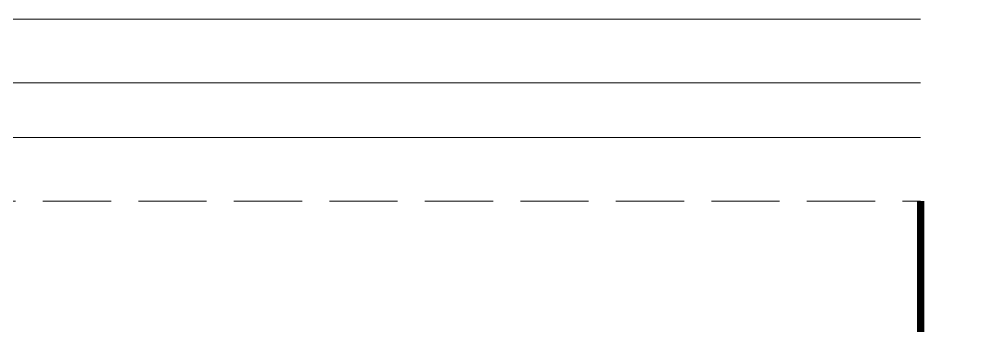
# Model space of a CAD drawing. Extents: x 3443499 to 7125205, y -1700016 to -264854.
# Drawn here: x 3555718 to 3556763, y -1020066 to -1019729 of the extents above; entities that cross this region are included whole.
import ezdxf

# ---------------------------------------------------------------- set-up
doc = ezdxf.new("R2010")
doc.units = 0
doc.header["$LTSCALE"] = 1000
doc.header["$MEASUREMENT"] = 0
doc.linetypes.add('DASH', pattern=[0.35, 0.25, -0.1])
doc.layers.get('0').update_dxf_attribs({"linetype": 'CONTINUOUS'})
doc.layers.add('!校对', color=2, linetype='CONTINUOUS')
doc.layers.add('平面-栏杆', color=56, linetype='CONTINUOUS', lineweight=15)
doc.layers.add('平面-看线', color=252, linetype='CONTINUOUS', lineweight=15)

# ---------------------------------------------------------------- blocks, each defined once
blk = doc.blocks.new('A$C74FB3979')
at = {"color": 252, "const_width": 8}
blk.add_lwpolyline([(36999.8, -343.4), (36999.8, -493.4), (37299.8, -493.4), (37299.8, -343.4)], dxfattribs=at)
at = {"layer": '平面-栏杆', "color": 252}
for p, q in [((31099.8, -213.4), (36999.8, -213.4)), ((31099.8, -273.4), (36999.8, -273.4))]:
    blk.add_line(p, q, dxfattribs=at)
at = {"layer": '平面-看线', "color": 252}
blk.add_line((31099.8, -143.4), (36999.8, -143.4), dxfattribs=at)
at = {"layer": '平面-看线', "color": 252, "linetype": 'DASH', "ltscale": 0.3}
blk.add_line((31099.8, -343.4), (36999.8, -343.4), dxfattribs=at)

msp = doc.modelspace()

# ---------------------------------------------------------------- block references
at = {"layer": '!校对'}
msp.add_blockref('A$C74FB3979', (3519709.3, -1019585.3), dxfattribs=at)

doc.saveas('drawing.dxf')
